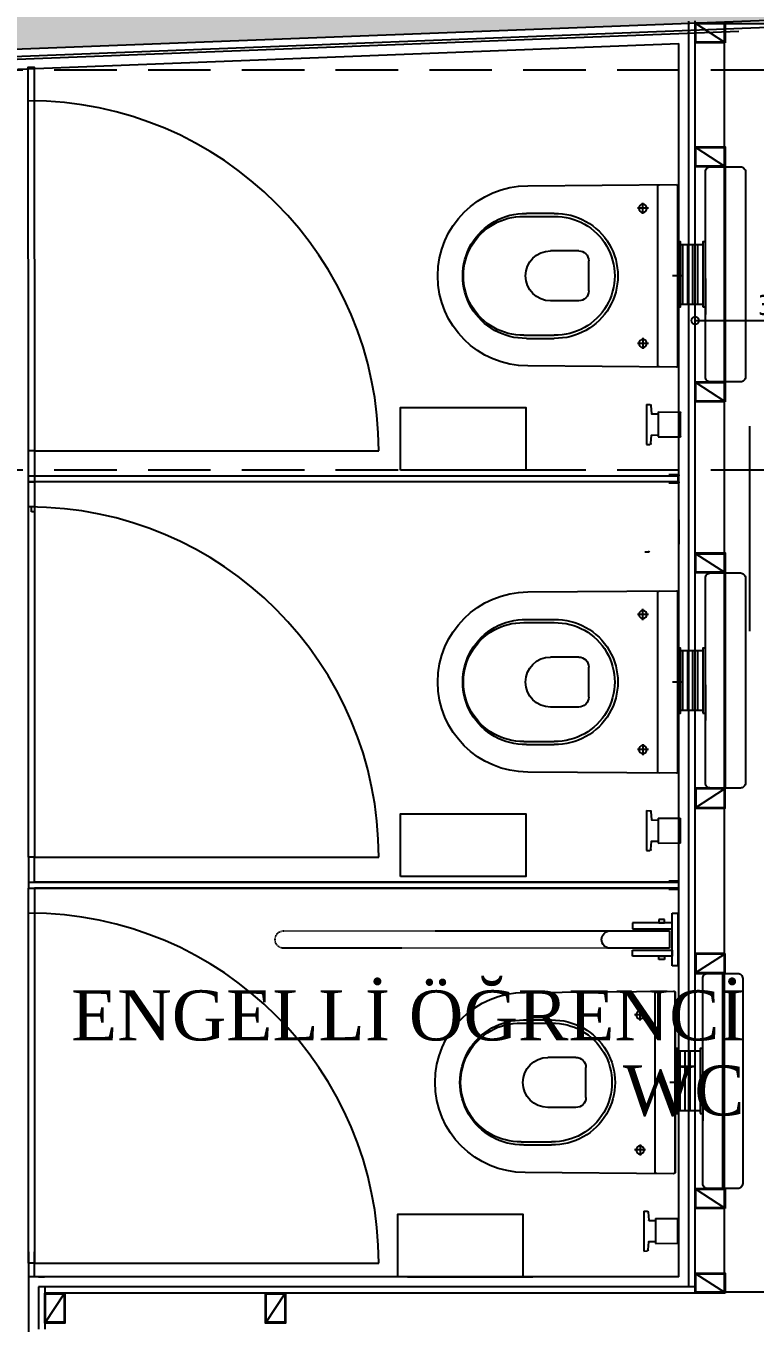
# Model space of a CAD drawing. Header units: millimetres. Extents: x -29311 to -3405, y 28913 to 42880.
# Drawn here: x -26596.7 to -26450.9, y 40927.6 to 41186.9 of the extents above; entities that cross this region are included whole.
import ezdxf

# ---------------------------------------------------------------- set-up
doc = ezdxf.new("R2010")
doc.units = ezdxf.units.MM
for name, pattern in [('CENTER2', [1.125, 0.75, -0.125, 0.125, -0.125]), ('DASHED2', [0.375, 0.25, -0.125]), ('HIDDEN', [0.375, 0.25, -0.125])]:
    doc.linetypes.add(name, pattern=pattern)
for name, color, linetype in [('A-BA', 1, 'Continuous'), ('A-BA-HIDDEN', 136, 'HIDDEN'), ('A-DUVAR-ALCIPAN', 9, 'Continuous'), ('A-DUVAR-ALCIPAN-CELIK', 144, 'Continuous'), ('A-KAPLAMA-AHSAP', 34, 'Continuous'), ('A-KAPLAMA-SERAMIK', 31, 'Continuous'), ('A-MERDIVEN', 125, 'Continuous'), ('A-OLCU-IC', 126, 'Continuous'), ('A-SIVA-IC', 97, 'Continuous'), ('A-TEFRIS-SABIT', 177, 'Continuous'), ('A-YAZI', 136, 'Continuous')]:
    doc.layers.add(name, color=color, linetype=linetype)
doc.layers.add('MB_TERFİS', color=253, linetype='Continuous', lineweight=20)
doc.layers.add('tarama-betonarme', color=252, linetype='Continuous', lineweight=13)
doc.styles.add('Dimension Text', font='tahoma.ttf', dxfattribs={"width": 0.8})
doc.styles.add('YAZ', font='times.ttf', dxfattribs={"height": 0.12})
doc.dimstyles.new('AYG-OLCU 1 to 2', dxfattribs={"dimtxt": 4, "dimasz": 3, "dimexe": 1.5, "dimexo": 1, "dimgap": 1, "dimtad": 1, "dimdec": 0, "dimdsep": 46, "dimtxsty": 'Dimension Text', "dimblk": 'DOTSMALL', "dimcen": 0, "dimclrd": 256, "dimclre": 256, "dimclrt": 256, "dimadec": 0, "dimazin": 0, "dimtfac": 1, "dimtdec": 0, "dimtofl": 0, "dimtmove": 1, "dimatfit": 3, "dimfxl": 1, "dimarcsym": 0})

# ---------------------------------------------------------------- blocks, each defined once
blk = doc.blocks.new('A$C7B0C6078')
for p, q in [((439.9, 361.7), (439.9, 3.3)), ((172.1, 301.2), (232.8, 301.2)), ((177.2, 307.5), (232.7, 307.5)), ((281.7, 232.5), (225.5, 232.5)), ((301.7, 212.5), (301.7, 152.5)), ((175.5, 182.5), (175.5, 182.5)), ((281.7, 132.5), (225.5, 132.5)), ((172.1, 63.8), (232.8, 63.8)), ((177.2, 57.5), (232.7, 57.5))]:
    blk.add_line(p, q)
at = {"color": 4, "linetype": 'CENTER2', "ltscale": 30}
for p, q in [((421, 317.5), (398.9, 317.5)), ((409.9, 306.4), (409.9, 328.6)), ((488.8, 182.5), (469.4, 182.5)), ((409.9, 58.6), (409.9, 36.4)), ((421, 47.5), (398.9, 47.5))]:
    blk.add_line(p, q, dxfattribs=at)
blk.add_lwpolyline([(480, 362, 0.416782), (477, 365), (180, 362.5, 1), (180, 2.5), (477, 0, 0.416585), (480, 3)], format="xyb", close=True)
for centre in [(409.9, 317.5), (409.9, 47.5)]:
    blk.add_circle(centre, 8)
for centre, radius, start, end in [((442.9, 361.7), 3, 90.4828, 180), ((174.9, 182.5), 125, 88.9853, 271.0147), ((169.9, 182.5), 118.7, 88.9853, 271.0147), ((234.9, 182.5), 125, 268.9853, 91.0147), ((234.9, 182.5), 118.7, 268.9853, 91.0147), ((225.5, 182.5), 50, 90, 180), ((281.7, 212.5), 20, 0, 90), ((225.5, 182.5), 50, 180, 270), ((281.7, 152.5), 20, 270, 0), ((442.9, 3.3), 3, 180, 269.5172)]:
    blk.add_arc(centre, radius, start, end)
blk = doc.blocks.new('engelli_bar')
for p, q in [((-2978.43, -757.43, 0), (-2978.43, -758.55, 0)), ((-2967.93, -757.43, 0), (-2978.43, -757.43, 0)), ((-2978.43, -758.55, 0), (-2967.93, -758.55, 0)), ((-2975.31, -758.55, 0), (-2976.52, -758.55, 0)), ((-2976.52, -758.55, 0), (-2976.52, -766.45, 0)), ((-2975.31, -766.45, 0), (-2975.31, -758.55, 0)), ((-2971.43, -759.1, 0), (-2974.93, -759.1, 0)), ((-2974.93, -759.1, 0), (-2974.93, -770.91, 0)), ((-2971.04, -758.55, 0), (-2969.83, -758.55, 0)), ((-2971.04, -766.45, 0), (-2971.04, -758.55, 0)), ((-2969.83, -758.55, 0), (-2969.83, -766.45, 0)), ((-2967.93, -758.55, 0), (-2967.93, -757.43, 0)), ((-2976.52, -760.08, 0), (-2977.18, -760.08, 0)), ((-2977.18, -760.08, 0), (-2977.18, -761.18, 0)), ((-2977.18, -761.18, 0), (-2976.52, -761.18, 0)), ((-2976.52, -761.18, 0), (-2976.52, -760.08, 0)), ((-2969.83, -760.08, 0), (-2969.17, -760.08, 0)), ((-2969.83, -761.18, 0), (-2969.83, -760.08, 0)), ((-2969.17, -761.18, 0), (-2969.83, -761.18, 0)), ((-2969.17, -760.08, 0), (-2969.17, -761.18, 0)), ((-2976.52, -766.45, 0), (-2975.31, -766.45, 0)), ((-2969.83, -766.45, 0), (-2971.04, -766.45, 0))]:
    blk.add_line(p, q)
at = {"color": 252, "linetype": 'DASHED2', "ltscale": 0.25}
for p, q in [((-2974.93, -770.91, 0), (-2974.93, -836.18, 0)), ((-2971.43, -836.18, 0), (-2971.43, -770.89, 0))]:
    blk.add_line(p, q, dxfattribs=at)
at = {"elevation": 0}
blk.add_lwpolyline([(-2971.43, -770.89), (-2971.43, -759.1)], dxfattribs=at)
for start, end in [(180, 270), (269.999, 0)]:
    blk.add_arc((-2973.18, -770.89, 0), 1.75, start, end)
at = {"color": 252, "linetype": 'DASHED2', "ltscale": 0.25}
for start, end in [(180, 270), (269.999, 0)]:
    blk.add_arc((-2973.18, -836.18, 0), 1.75, start, end, dxfattribs=at)
blk = doc.blocks.new('WC')
at = {"layer": 'A-TEFRIS-SABIT'}
for p, q in [((83781.92, 725.33), (83781.92, 733.33)), ((83781.92, 733.33), (83782.64, 733.31)), ((83782.83, 733.12), (83782.92, 731.48)), ((83782.95, 731.45), (83784.27, 731.43)), ((83784.27, 726.83), (83784.27, 731.83)), ((83784.27, 731.83), (83788.67, 731.79)), ((83788.73, 731.74), (83788.73, 726.91)), ((83782.83, 725.53), (83782.92, 727.17)), ((83782.95, 727.2), (83784.27, 727.22)), ((83784.27, 726.83), (83788.67, 726.86)), ((83781.92, 725.33), (83782.64, 725.34)), ((83788.21, 717.6), (83788.21, 681.65))]:
    blk.add_line(p, q, dxfattribs=at)
for points in [[(83732.79, 738.48), (83732.79, 725.98), (83757.79, 725.98), (83757.79, 738.48)], [(83788.21, 705.83), (83788.71, 705.83), (83788.71, 692.83), (83788.21, 692.83), (83788.21, 705.83)], [(83793.21, 705.83), (83793.71, 705.83), (83793.71, 692.83), (83793.21, 692.83), (83793.21, 705.83)]]:
    blk.add_lwpolyline(points, close=True, dxfattribs=at)
blk.add_lwpolyline([(83801.71, 678.83), (83801.71, 719.83, 0.414214), (83800.71, 720.83), (83794.71, 720.83, 0.414214), (83793.71, 719.83), (83793.71, 678.83, 0.414214), (83794.71, 677.83), (83800.71, 677.83, 0.414214)], format="xyb", close=True, dxfattribs=at)
blk.add_lwpolyline([(83801.71, 678.83), (83801.71, 719.83, 0.414214), (83800.71, 720.83), (83794.71, 720.83, 0.414214), (83793.71, 719.83), (83793.71, 678.83, 0.414214), (83794.71, 677.83), (83800.71, 677.83, 0.414214)], format="xyb", close=True, dxfattribs=at)
for points in [[(83797.71, 720.83), (83797.71, 677.83)], [(83788.21, 705.83), (83788.21, 692.83)], [(83788.21, 705.83), (83788.21, 692.83)], [(83793.71, 700.17), (83793.71, 707.33)], [(83793.21, 705.33), (83788.71, 705.33)], [(83789.21, 705.33), (83789.21, 693.33)], [(83790.21, 705.33), (83790.21, 693.33)], [(83791.21, 705.33), (83791.21, 693.33)], [(83792.21, 705.33), (83792.21, 693.33)], [(83788.71, 693.33), (83793.21, 693.33)]]:
    blk.add_lwpolyline(points, dxfattribs=at)
for centre, radius, start, end in [((83782.63, 733.11), 0.2, 3.0835, 89), ((83782.95, 731.48), 0.03, 183.0835, 269), ((83788.68, 731.74), 0.05, 0, 89.5), ((83782.95, 727.17), 0.03, 91, 176.9165), ((83788.68, 726.91), 0.05, 270.5, 360), ((83782.63, 725.54), 0.2, 271, 356.9165)]:
    blk.add_arc(centre, radius, start, end, dxfattribs=at)
at = {"layer": 'A-TEFRIS-SABIT', "xscale": 0.1, "yscale": 0.1, "zscale": 0.1}
blk.add_blockref('A$C7B0C6078', (83740.21, 681.38), dxfattribs=at)
at = {"layer": 'A-TEFRIS-SABIT', "rotation": 270}
blk.add_blockref('engelli_bar', (84546.15, -2302.12, 0), dxfattribs=at)
blk = doc.blocks.new('ISLAK ACIM')
at = {"layer": 'A-TEFRIS-SABIT'}
for p, q in [((82787.45, 16223.07), (82787.45, 16259.02)), ((82792.83, 16215.14), (82792.74, 16213.5)), ((82793.74, 16215.35), (82793.03, 16215.33)), ((82793.74, 16215.35), (82793.74, 16207.35)), ((82786.95, 16208.93), (82786.95, 16213.76)), ((82791.4, 16213.85), (82787, 16213.81)), ((82791.4, 16213.85), (82791.4, 16208.85)), ((82792.71, 16213.47), (82791.4, 16213.45)), ((82791.4, 16208.85), (82787, 16208.88)), ((82792.71, 16209.22), (82791.4, 16209.24)), ((82792.83, 16207.55), (82792.74, 16209.19)), ((82793.74, 16207.35), (82793.03, 16207.36))]:
    blk.add_line(p, q, dxfattribs=at)
blk.add_lwpolyline([(82773.95, 16261.85), (82773.95, 16220.85, 0.414214), (82774.95, 16219.85), (82780.95, 16219.85, 0.414214), (82781.95, 16220.85), (82781.95, 16261.85, 0.414214), (82780.95, 16262.85), (82774.95, 16262.85, 0.414214)], format="xyb", close=True, dxfattribs=at)
blk.add_lwpolyline([(82773.95, 16261.85), (82773.95, 16220.85, 0.414214), (82774.95, 16219.85), (82780.95, 16219.85, 0.414214), (82781.95, 16220.85), (82781.95, 16261.85, 0.414214), (82780.95, 16262.85), (82774.95, 16262.85, 0.414214)], format="xyb", close=True, dxfattribs=at)
for points in [[(82777.95, 16219.85), (82777.95, 16262.85)], [(82786.95, 16247.35), (82782.45, 16247.35)], [(82783.45, 16235.35), (82783.45, 16247.35)], [(82784.45, 16235.35), (82784.45, 16247.35)], [(82785.45, 16235.35), (82785.45, 16247.35)], [(82786.45, 16235.35), (82786.45, 16247.35)], [(82787.45, 16234.85), (82787.45, 16247.85)], [(82787.45, 16234.85), (82787.45, 16247.85)], [(82781.95, 16240.5), (82781.95, 16233.35)], [(82782.45, 16235.35), (82786.95, 16235.35)]]:
    blk.add_lwpolyline(points, dxfattribs=at)
for points in [[(82782.45, 16234.85), (82781.95, 16234.85), (82781.95, 16247.85), (82782.45, 16247.85), (82782.45, 16234.85)], [(82787.45, 16234.85), (82786.95, 16234.85), (82786.95, 16247.85), (82787.45, 16247.85), (82787.45, 16234.85)], [(82842.88, 16202.2), (82842.88, 16214.7), (82817.88, 16214.7), (82817.88, 16202.2)]]:
    blk.add_lwpolyline(points, close=True, dxfattribs=at)
for centre, radius, start, end in [((82793.03, 16215.13), 0.2, 91, 176.9165), ((82787, 16213.76), 0.05, 90.5, 180), ((82792.71, 16213.5), 0.03, 271, 356.9165), ((82787, 16208.93), 0.05, 180, 269.5), ((82792.71, 16209.19), 0.03, 3.0835, 89), ((82793.03, 16207.56), 0.2, 183.0835, 269)]:
    blk.add_arc(centre, radius, start, end, dxfattribs=at)
at = {"layer": 'A-TEFRIS-SABIT', "xscale": 0.1, "yscale": 0.1, "zscale": 0.1, "rotation": 180}
blk.add_blockref('A$C7B0C6078', (82835.45, 16259.3), dxfattribs=at)
blk = doc.blocks.new('40 60')
at = {"layer": 'A-DUVAR-ALCIPAN-CELIK'}
for points in [[(82132.16, 6001.66), (82132.16, 6007.66), (82128.16, 6007.66), (82128.16, 6001.66)], [(82132.01, 6001.81), (82132.01, 6007.51), (82128.31, 6007.51), (82128.31, 6001.81)]]:
    blk.add_lwpolyline(points, close=True, dxfattribs=at)
blk.add_lwpolyline([(82128.31, 6007.51), (82132.01, 6001.81)], dxfattribs=at)
blk = doc.blocks.new('_DotSmall')
at = {"color": 0, "linetype": 'ByBlock', "const_width": 0.5}
blk.add_lwpolyline([(-0.0625, 0, 1), (0.0625, 0, 1)], format="xyb", close=True, dxfattribs=at)
blk = doc.blocks.new('*D573')
at = {"layer": 'A-OLCU-IC', "lineweight": -2, "transparency": 16777216}
for p, q in [((-26462.91, 41121.92), (-26462.91, 41129.48)), ((-26462.91, 41127.98), (-26432.91, 41127.98)), ((-26432.91, 41121.92), (-26432.91, 41129.48))]:
    blk.add_line(p, q, dxfattribs=at)
at = {"layer": 'DEFPOINTS', "color": 0, "transparency": 16777216}
for p in [(-26432.91, 41127.98), (-26462.91, 41120.92), (-26432.91, 41120.92)]:
    blk.add_point(p, dxfattribs=at)
at = {"layer": 'A-OLCU-IC', "lineweight": -2, "transparency": 16777216, "xscale": 3, "yscale": 3, "zscale": 3, "rotation": 180}
blk.add_blockref('_DotSmall', (-26462.91, 41127.98), dxfattribs=at)
at = {"layer": 'A-OLCU-IC', "lineweight": -2, "transparency": 16777216, "xscale": 3, "yscale": 3, "zscale": 3}
blk.add_blockref('_DotSmall', (-26432.91, 41127.98), dxfattribs=at)
at = {"layer": 'A-OLCU-IC', "transparency": 16777216, "insert": (-26447.91, 41131.07), "char_height": 4, "attachment_point": 5, "style": 'Dimension Text'}
blk.add_mtext('30', dxfattribs=at)
blk = doc.blocks.new('2. bodrum kat kirişileri')
at = {"layer": 'A-BA-HIDDEN', "ltscale": 50}
for points in [[(146.63, -21214.56), (3432.13, -21214.56), (3432.13, -22464.94)], [(146.63, -21294.56), (3352.13, -21294.56), (3352.13, -22464.94)]]:
    blk.add_lwpolyline(points, dxfattribs=at)

msp = doc.modelspace()

# ---------------------------------------------------------------- hatches: boundary and pattern name
at = {"layer": 'A-TEFRIS-SABIT'}
h = msp.add_hatch(color=256, dxfattribs=at)
h.dxf.hatch_style = 1
h.paths.add_polyline_path([(-26466.36, 41095.72), (-26468.16, 41095.72), (-26468.16, 41095.52), (-26466.16, 41095.52), (-26466.16, 41097.12), (-26468.16, 41097.12), (-26468.16, 41096.92), (-26466.36, 41096.92)])
h = msp.add_hatch(color=256, dxfattribs=at)
h.dxf.hatch_style = 1
h.paths.add_polyline_path([(-26466.36, 41014.52), (-26468.16, 41014.52), (-26468.16, 41014.32), (-26466.16, 41014.32), (-26466.16, 41015.92), (-26468.16, 41015.92), (-26468.16, 41015.72), (-26466.36, 41015.72)])
h = msp.add_hatch(color=256, dxfattribs=at)
h.dxf.hatch_style = 1
h.paths.add_polyline_path([(-26466.36, 41015.72), (-26468.16, 41015.72), (-26468.16, 41015.92), (-26466.16, 41015.92), (-26466.16, 41014.32), (-26468.16, 41014.32), (-26468.16, 41014.52), (-26466.36, 41014.52)])
at = {"layer": 'tarama-betonarme'}
h = msp.add_hatch(dxfattribs=at)
h.set_pattern_fill('ANSI35', color=256, scale=25, style=0)
h.set_pattern_definition([(45, (-75202.6075, 54657.0166), (-4.4194174, 4.4194174), []), (45, (-75198.188, 54657.0166), (-4.4194174, 4.4194174), [7.8125, -1.5625, 0, -1.5625])])
h.paths.add_polyline_path([(-28111.42, 39307.05), (-28347.33, 41114.45), (-23542.77, 41300.68), (-23161.07, 39324.64)], flags=16)
h.paths.add_polyline_path([(-28137.74, 39276.95), (-28381.33, 41143.15), (-23518.2, 41331.65), (-23124.74, 39294.77)])

# ---------------------------------------------------------------- linework, layer by layer
at = {"layer": 'A-BA'}
msp.add_line((-27451.79, 41149.16), (-23517.04, 41301.68), dxfattribs=at)
at = {"layer": 'A-DUVAR-ALCIPAN'}
for p, q in [((-26464.16, 40934.82), (-26464.16, 41187.83)), ((-26462.91, 40933.57), (-26462.91, 41187.88))]:
    msp.add_line(p, q, dxfattribs=at)
for points in [[(-26594.16, 40934.82), (-26594.16, 40926.32)], [(-26462.91, 40934.82), (-26594.16, 40934.82)], [(-26592.91, 40934.82), (-26592.91, 40926.32)], [(-26462.91, 40933.57), (-26592.91, 40933.57)]]:
    msp.add_lwpolyline(points, dxfattribs=at)
at = {"layer": 'A-DUVAR-ALCIPAN-CELIK'}
msp.add_lwpolyline([(-26457.06, 41187.34), (-26438.78, 41187.34), (-26438.78, 40933.72), (-26457.06, 40933.72)], close=True, dxfattribs=at)
at = {"layer": 'A-KAPLAMA-AHSAP'}
for p, q in [((-26596.16, 41095.72), (-26596.16, 41101.92)), ((-26594.96, 41101.92), (-26594.96, 41095.72)), ((-26596.16, 41090.72), (-26596.16, 41096.92)), ((-26596.16, 41096.92), (-26466.16, 41096.92)), ((-26594.96, 41095.72), (-26596.16, 41095.72)), ((-26466.16, 41095.72), (-26594.96, 41095.72)), ((-26594.96, 41095.72), (-26594.96, 41086.92)), ((-26594.92, 41090.72), (-26596.16, 41090.72)), ((-26595.56, 41090.72), (-26596.16, 41090.72)), ((-26595.56, 41089.72), (-26595.56, 41090.72)), ((-26594.96, 41089.72), (-26595.56, 41089.72)), ((-26595.56, 41020.72), (-26596.16, 41020.72)), ((-26596.16, 41020.72), (-26596.16, 41014.52)), ((-26594.96, 41015.72), (-26594.96, 41020.72)), ((-26596.16, 41015.72), (-26466.36, 41015.72)), ((-26466.36, 41015.72), (-26594.96, 41015.72)), ((-26596.16, 41014.52), (-26466.36, 41014.52)), ((-26466.36, 41014.52), (-26594.96, 41014.52)), ((-26596.16, 40941.82), (-26596.16, 40936.82)), ((-26594.96, 40936.82), (-26594.96, 40941.82)), ((-26595.4, 40939.52), (-26596, 40939.52))]:
    msp.add_line(p, q, dxfattribs=at)
for points in [[(-26594.96, 41101.92), (-26596.16, 41101.92), (-26596.22, 41178.66), (-26595.02, 41178.66)], [(-26594.96, 41020.72), (-26596.16, 41020.72), (-26596.16, 41095.72), (-26594.96, 41095.72)], [(-26594.96, 40939.52), (-26596.16, 40939.52), (-26596.16, 41014.52), (-26594.96, 41014.52)]]:
    msp.add_lwpolyline(points, close=True, dxfattribs=at)
for points in [[(-26594.96, 41101.92), (-26526.16, 41101.92)], [(-26594.96, 41020.72), (-26526.16, 41020.72)], [(-26594.96, 40939.52), (-26526.16, 40939.52)]]:
    msp.add_lwpolyline(points, dxfattribs=at)
for centre in [(-26596.16, 41101.92), (-26596.16, 41020.72), (-26596.16, 40939.52)]:
    msp.add_arc(centre, 70, 0, 90, dxfattribs=at)
at = {"layer": 'A-KAPLAMA-SERAMIK', "ltscale": 0.1}
msp.add_line((-26466.16, 40936.82), (-26466.16, 41183.36), dxfattribs=at)
for points in [[(-26778.53, 41094.15), (-26713.28, 41094.15), (-26713.28, 41173.78), (-26466.16, 41183.36)], [(-26596.16, 40936.82), (-26596.16, 40924.32)], [(-26466.16, 40936.82), (-26596.16, 40936.82)]]:
    msp.add_lwpolyline(points, dxfattribs=at)
at = {"layer": 'A-SIVA-IC'}
for points in [[(-24243.78, 41272.01), (-26665.31, 41178.15)], [(-26780.53, 41096.15), (-26715.28, 41096.15), (-26715.28, 41175.71), (-26454.16, 41185.83)]]:
    msp.add_lwpolyline(points, dxfattribs=at)
at = {"layer": 'A-TEFRIS-SABIT'}
for p, q in [((-26451.96, 41065.88), (-26451.96, 41106.88)), ((-26451.96, 41065.88), (-26451.96, 41106.88)), ((-26466.16, 41097.12), (-26468.16, 41097.12)), ((-26468.16, 41096.92), (-26466.36, 41096.92)), ((-26466.36, 41096.92), (-26466.36, 41095.72)), ((-26466.36, 41096.92), (-26466.36, 41095.72)), ((-26466.16, 41095.52), (-26466.16, 41097.12)), ((-26466.16, 41097.12), (-26466.16, 41096.92)), ((-26466.36, 41095.72), (-26468.16, 41095.72)), ((-26468.16, 41095.52), (-26466.16, 41095.52)), ((-26466.16, 41095.72), (-26466.16, 41095.52)), ((-26466.16, 41088.13), (-26466.16, 41083.31)), ((-26472.95, 41081.72), (-26472.24, 41081.73)), ((-26466.16, 41015.92), (-26468.16, 41015.92)), ((-26468.16, 41015.92), (-26466.16, 41015.92)), ((-26468.16, 41015.72), (-26466.36, 41015.72)), ((-26466.36, 41015.72), (-26468.16, 41015.72)), ((-26466.36, 41014.52), (-26468.16, 41014.52)), ((-26468.16, 41014.52), (-26466.36, 41014.52)), ((-26468.16, 41014.32), (-26466.16, 41014.32)), ((-26466.16, 41014.32), (-26468.16, 41014.32)), ((-26594.16, 40936.82), (-26592.96, 40936.82)), ((-26520.39, 40936.82), (-26495.39, 40936.82))]:
    msp.add_line(p, q, dxfattribs=at)
for centre, radius, start, end in [((-26466.21, 41088.13), 0.05, 0, 89.5), ((-26466.21, 41083.31), 0.05, 270.5, 360), ((-26472.24, 41081.93), 0.2, 271, 356.9165)]:
    msp.add_arc(centre, radius, start, end, dxfattribs=at)

# ---------------------------------------------------------------- block references
at = {"layer": 'A-DUVAR-ALCIPAN-CELIK', "xscale": -1}
for p, rotation in [((-20455.25, 123315.65), 90), ((-20455.25, 123290.88), 90), ((-20455.25, 123243.88), 90), ((-20455.25, 123209.68), 90), ((-20455.25, 123082.63), 90), ((-20455.25, 123065.73), 90), ((-108721.07, 46935.23), 180), ((-108676.95, 46935.23), 180)]:
    msp.add_blockref('40 60', p, dxfattribs=dict(at, rotation=rotation))
at = {"layer": 'A-DUVAR-ALCIPAN-CELIK', "rotation": 90}
for p in [(-20455.25, -41097.64), (-20455.25, -41130.69)]:
    msp.add_blockref('40 60', p, dxfattribs=at)
at = {"layer": 'A-MERDIVEN'}
msp.add_blockref('2. bodrum kat kirişileri', (-26943.91, 62392.7), dxfattribs=at)
at = {"layer": 'A-TEFRIS-SABIT', "extrusion": (0, 0, -1), "zscale": -1}
for p in [(-56321.09, 24895.87), (-56321.09, 24814.67)]:
    msp.add_blockref('ISLAK ACIM', p, dxfattribs=at)
at = {"layer": 'MB_TERFİS', "extrusion": (0, 0, -1), "zscale": -1, "rotation": 180}
msp.add_blockref('WC', (110255.12, 41675.3), dxfattribs=at)

# ---------------------------------------------------------------- texts
at = {"layer": 'A-YAZI', "insert": (-26453.02, 40994.08), "char_height": 10, "width": 175.9417, "attachment_point": 3, "line_spacing_factor": 0.9, "style": 'YAZ'}
msp.add_mtext('\\pi-30,l40,t40;ENGELLİ ÖĞRENCİ \\PWC', dxfattribs=at)

# ---------------------------------------------------------------- dimensions: what is measured, and where the dimension line sits
at = {"layer": 'A-OLCU-IC'}
dim = msp.add_linear_dim(base=(-26432.91, 41127.98), p1=(-26462.91, 41120.92), p2=(-26432.91, 41120.92), dimstyle='AYG-OLCU 1 to 2', override={"dimfxl": 30, "dimfxlon": 1}, dxfattribs=at)
dim.commit()
dim.dimension.update_dxf_attribs({"geometry": '*D573', "text_midpoint": (-26447.91, 41131.07)})

doc.saveas('drawing.dxf')
